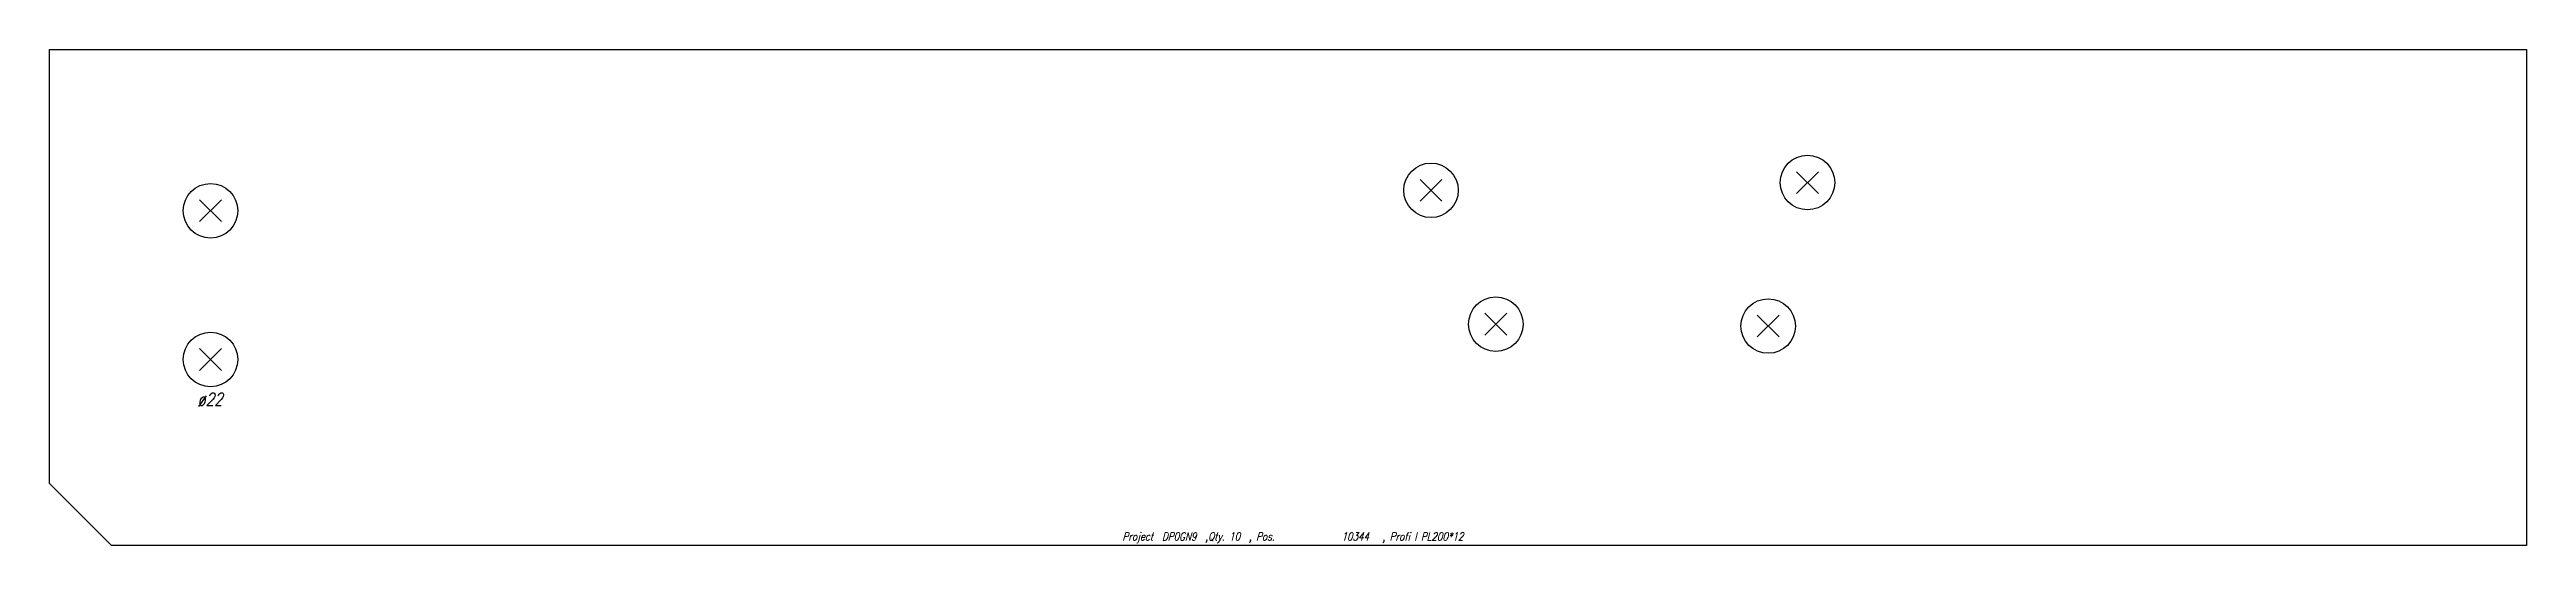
# Model space of a CAD drawing. Extents: x 0 to 1000, y -100 to 100.
import ezdxf

# ---------------------------------------------------------------- set-up
doc = ezdxf.new("R2010")
doc.units = 0
doc.header["$LTSCALE"] = 10
for name, color, linetype in [('BEZ_SCHRAUBEN', 7, 'CONTINUOUS'), ('SCHRAUBEN', 7, 'CONTINUOUS'), ('TEILE', 7, 'CONTINUOUS'), ('UNTERSCHRIFT', 7, 'CONTINUOUS')]:
    doc.layers.add(name, color=color, linetype=linetype)
doc.styles.get("Standard").update_dxf_attribs({"font": 'ROMANS'})

msp = doc.modelspace()

# ---------------------------------------------------------------- linework, layer by layer
at = {"layer": 'SCHRAUBEN', "color": 6}
for p, q in [((714.135742, 50.747761), (705.335693, 41.947762)), ((705.335693, 50.747761), (714.135742, 41.947762)), ((562.140991, 47.645393), (553.341003, 38.84539)), ((553.341003, 47.645393), (562.140991, 38.84539)), ((69.400101, 39.399982), (60.600098, 30.599979)), ((60.600098, 39.399982), (69.400101, 30.599979)), ((579.487427, -6.357982), (588.287415, -15.157984)), ((588.287415, -6.357983), (579.487427, -15.157984)), ((689.472656, -7.117282), (698.272705, -15.917283)), ((698.272705, -7.117283), (689.472656, -15.917283)), ((69.400101, -20.600018), (60.600098, -29.400021)), ((60.600098, -20.600018), (69.400101, -29.400021))]:
    msp.add_line(p, q, dxfattribs=at)
at = {"layer": 'SCHRAUBEN', "color": 2}
for centre in [(557.740967, 43.245392), (709.735718, 46.347763), (65.000099, 34.999981), (583.88739, -10.757982), (693.872681, -11.517282), (65.000099, -25.000019)]:
    msp.add_circle(centre, 11, dxfattribs=at)
at = {"layer": 'TEILE', "color": 2}
for p, q in [((0, -75), (0, 100)), ((0, 100), (1000, 100)), ((1000, 100), (1000, -100)), ((25, -100), (0, -75)), ((1000, -100), (25, -100))]:
    msp.add_line(p, q, dxfattribs=at)

# ---------------------------------------------------------------- texts
at = {"layer": 'BEZ_SCHRAUBEN', "color": 2, "oblique": 15, "width": 0.8}
msp.add_text(' ø22', height=5, dxfattribs=at).set_placement((57.000099, -43.500019))
at = {"layer": 'UNTERSCHRIFT', "color": 2, "oblique": 15, "width": 0.8}
for s, p in [('Project  DP0GN9  ,Qty. 10  , Pos. ', (433.200012, -98)), ('10344', (521.599976, -98)), ('  , Profi l PL200*12', (534.599976, -98))]:
    msp.add_text(s, height=3.25, dxfattribs=at).set_placement(p)

doc.saveas('drawing.dxf')
